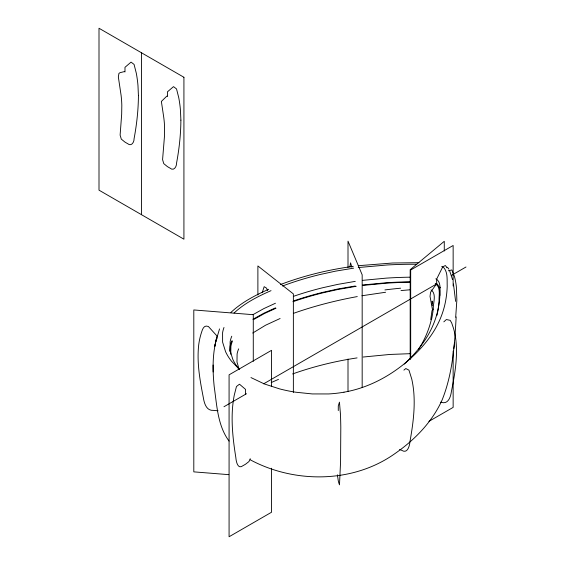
<?xml version="1.0" encoding="UTF-8"?>
<svg xmlns="http://www.w3.org/2000/svg" width="565" height="565" viewBox="0 0 565 565"><rect width="100%" height="100%" fill="white"/><g stroke="black" fill="none" stroke-linecap="round" stroke-linejoin="round"><path stroke-width="0.85" d="M229.793 351.416L230.139 346.38A69.636 40.207 0 0 1 231.77 340.85M229.044 441.074C217.539 425.509 216.896 405.197 214.213 386.735C212.73 372.222 212.362 357.377 215.477 343.04M456.153 316.944C454.67 344.904 452.664 373.698 442.127 399.949C432.274 421.857 414.95 439.648 395.429 453.257C353.57 483.336 294.916 483.746 250.217 459.797M455.687 317.269L456.859 300.121L456.386 287.084A100.747 67.602 -50.2 0 0 454.415 276.377L451.838 269.943L448.327 270.776M349.876 267.083L350.554 262.817L351.854 267.273M433.263 309.189C432.889 303.334 436.971 293.934 431.039 289.873M453.787 348.796L454.592 342.793M430.756 319.529L431.999 310.602M215.809 341.564L219.531 328.908M262.209 292.762L264.159 286.667L266.581 288.171L267.535 290.551M436.943 315.418L437.501 312.826A265.246 153.136 0 0 0 439.076 301.216C438.652 295.735 441.272 286.999 435.234 283.778M250.239 458.695L248.967 461.541L245.648 464.133A53.788 31.054 -60 0 1 243.141 465.581C237.681 470.031 236.128 461.33 235.824 457.466C233.204 441.053 231.247 424.364 232.547 407.732A100.747 58.167 -60 0 1 234.242 395.26L236.46 386.509L239.482 384.193L245.556 389.398L245.556 394.024L246.163 393.671M431.519 318.78C429.047 329.628 424.647 340.017 418.538 349.318M439.443 288.454L440.559 287.218M404.265 364.072L407.068 361.423A241.608 139.491 0 0 0 421.702 344.756C429.788 333.943 435.735 321.45 438.278 308.144A266.729 153.991 0 0 0 439.817 296.427C439.386 290.876 441.957 282.041 435.827 278.799M234.072 313.031C244.673 303.087 257.838 296.456 271.031 290.65M443.822 321.852L446.385 319.536L450.185 320.341L451.682 322.926L453.582 328.583A100.747 79.94 22.8 0 1 455.906 340.405C457.763 357.497 454.818 374.68 451.414 391.397C450.743 396.694 448.299 404.66 441.357 402.329A53.788 42.679 22.8 0 1 440.389 402.209M230.894 312.452C241.764 302.24 255.175 295.311 268.693 289.294M403.911 370.124L405.804 368.55L408.954 370.153L411.772 379.115A100.747 66.359 51.8 0 1 413.707 391.425C415.226 408.177 412.916 425 409.978 441.477C409.59 445.856 407.605 454.189 401.63 450.284A53.788 35.433 51.8 0 1 399.596 449.443M252.732 333.032L265.571 325.221L280.106 318.505M252.951 314.663L263.897 308.568L275.466 303.243M252.951 319.289L263.897 313.187L275.466 307.869M253.586 319.557L264.477 313.504L275.988 308.229M223.973 406.736L246.114 393.953M263.671 383.812L436.985 283.75M451.492 275.374L465.998 266.998M428.884 421.391L453.144 407.386L453.144 351.07M271.221 382.561L278.481 379.383M282.528 286.017L284.887 285.134A234.39 135.325 0 0 1 319.861 274.569L335.546 271.144L353.669 268.149M280.445 284.548C303.899 275.649 328.435 269.689 353.28 266.341M292.613 373.945C313.504 366.516 335.151 361.176 357.08 357.906M292.924 301.717L294.443 301.18A242.449 139.979 0 0 1 323.173 292.769L338.025 289.457L356.211 286.321M293.602 313.307C314.317 305.976 335.674 300.538 357.278 296.576M343.986 392.188C369.157 387.851 392.28 375.047 411.066 357.984A234.39 135.325 0 0 0 429.365 337.785C437.847 326.337 443.772 312.946 445.983 298.836A282.564 163.137 0 0 0 447.212 286.116C446.95 280.247 447.925 273.432 444.38 268.34A8.468 4.887 0 0 0 443.299 267.429L441.724 266.525M361.939 295.749L385.584 292.26M355.272 281.363L337.799 284.379L322.876 287.698A241.608 139.491 0 0 0 294.012 296.152M355.272 285.989L337.799 288.998L322.876 292.324A241.608 139.491 0 0 0 294.012 300.778M358.288 265.712L392.71 263L418.948 262.683M358.196 267.549L387.329 264.971A282.564 163.137 0 0 1 409.357 264.265L416.702 264.251M362.765 285.431L386.192 283.199A265.246 153.136 0 0 1 406.306 282.295L409.759 282.232M362.688 280.353L386.291 278.128A266.729 153.991 0 0 1 406.588 277.245L410.063 277.182M362.688 284.979L386.291 282.754A266.729 153.991 0 0 1 406.588 281.864L410.063 281.808M363.133 357.031L389.836 354.453L410.783 353.655M400.995 290.565L410.621 289.739M218.012 410.706L217.009 410.663A53.788 43.505 13.5 0 1 213.506 410.381C206.161 410.995 204.17 402.909 203.252 397.223C199.904 380.16 196.782 362.666 198.661 345.229A100.747 81.48 13.5 0 1 201.034 333.929C202.206 330.504 203.259 324.374 208.379 326.478L216.882 335.864L216.882 338.951M228.79 474.657L193.802 471.86L193.802 309.952L253.282 314.705L253.282 361.346M435.827 283.418C440.425 285.346 439.718 291.385 439.987 295.431M250.959 377.568L264.349 383.953L279.477 388.854A104.348 60.243 0 0 0 295.679 392.209L312.276 393.932L328.59 393.946A76.649 44.254 0 0 0 343.986 392.188M239.278 369.277L231.403 361.099A104.348 60.243 0 0 1 225.597 351.748L222.61 342.164L222.589 332.75A76.649 44.254 0 0 1 223.994 327.481M447.423 267.245L448.885 269.138M446.435 266.871L445.354 265.515L442.741 266.842L436.667 279.061L436.667 283.687L430.601 292.183L430.029 296.357L432.557 310.143M239.165 369.503L236.982 361.988L237.102 353.951A63.209 36.492 0 0 1 238.677 348.852M446.59 267.273L446.767 267.732M449.514 270.444L452.53 279.555M432.578 303.497L432.168 301.117L432.359 305.686M453.462 283.969L455.623 301.385M230.76 354.312L230.894 346.409A68.937 39.797 0 0 1 232.519 340.928M337.397 474.826L338.258 480.667A53.788 6.024 85.4 0 0 338.746 482.694L339.487 484.834L340.575 461.859L340.801 427.295A100.747 11.286 85.4 0 0 340.476 414.435L339.452 402.153L338.28 405.952L338.28 410.578M213.104 365.025L213.174 371.961M453.144 285.954L453.144 245.478L410.684 269.992L410.684 358.867M444.274 250.987L444.274 241.312L410.183 269.703L410.183 359.453M362.172 387.442L362.172 274.816L348.005 241.121L348.005 267.52M348.005 359.036L348.005 391.594M293.369 392.477L293.369 293.92L257.887 265.96L257.887 294.994M271.539 386.404L271.539 350.328L229.079 374.842L229.079 536.75L271.539 512.236L271.539 468.237M141.462 52.764L141.462 214.672M433.214 309.182A261.2 163.885 9 0 1 431.66 318.808M384.92 289.93A261.2 127.944 -4.4 0 1 400.62 288.192M231.77 336.224A69.636 40.207 0 0 0 230.139 341.754L230.082 350.455L232.794 359.319A95.895 55.363 0 0 0 239.052 369.1M138.425 95.626C138.34 110.027 136.73 124.413 134.103 138.566C134.188 142.437 131.214 146.985 127.393 143.503A53.788 31.054 60 0 1 124.893 142.055L121.298 139.11L120.119 135.106L121.673 114.215L121.814 105.288A100.768 58.181 60 0 0 121.094 95.351L118.346 76.953L118.918 73.436L120.055 72.666L124.378 71.593L124.985 71.946L124.985 67.32L131.059 62.115L134.075 64.431L136.292 73.182A100.747 58.167 60 0 1 137.98 85.647L138.425 95.626M180.885 120.14C180.8 134.541 179.19 148.927 176.562 163.08C176.647 166.95 173.674 171.499 169.853 168.017A53.788 31.054 60 0 1 167.353 166.569L163.758 163.624L162.579 159.62L164.464 136.37L164.45 124.484A87.229 50.363 60 0 0 163.44 115.267L161.371 101.446L166.83 96.107L167.445 96.46L167.445 91.834L173.512 86.629L176.534 88.945L178.752 97.696A100.747 58.167 60 0 1 180.44 110.161L180.885 120.14M216.501 338.315L214.785 346.317L216.501 338.315M183.922 77.278L99.002 28.25L99.002 190.158L183.922 239.186L183.922 77.278"/></g></svg>
